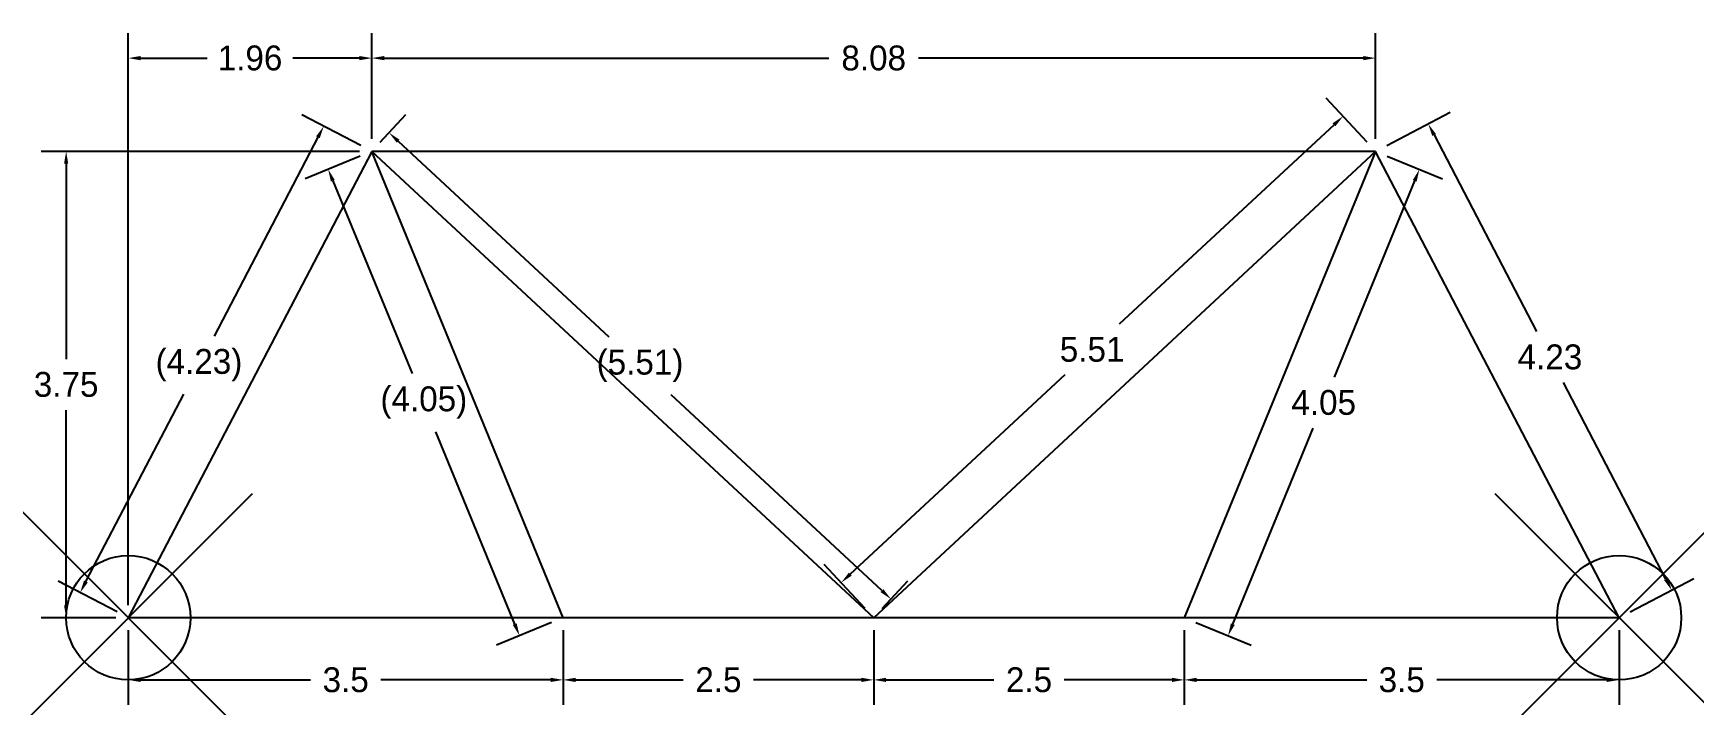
# Model space of a CAD drawing. Header units: metres. Extents: x -0.8 to 12.6, y -0.7 to 4.7.
import ezdxf

# ---------------------------------------------------------------- set-up
doc = ezdxf.new("R2010")
doc.units = ezdxf.units.M
doc.header["$PDMODE"] = 35
doc.styles.get("Standard").update_dxf_attribs({"font": 'GOTHIC.TTF'})
doc.dimstyles.get("Standard").update_dxf_attribs({"dimtxt": 2.5, "dimasz": 2.5, "dimexe": 1.25, "dimexo": 0.625, "dimtad": 1, "dimdec": 0, "dimcen": 2.5, "dimazin": 3, "dimtfac": 1, "dimtmove": 0, "dimatfit": 3})

# ---------------------------------------------------------------- blocks, each defined once
blk = doc.blocks.new('*D0')
at = {"color": 0, "lineweight": -2, "transparency": 16777216}
for p, q in [((0, -0.1), (0, -0.7)), ((3.5, -0.1), (3.5, -0.7)), ((0.1, -0.5), (1.468, -0.5)), ((3.4, -0.5), (2.032, -0.5))]:
    blk.add_line(p, q, dxfattribs=at)
at = {"color": 0, "transparency": 16777216}
for points in [[(0.1, -0.483), (0.1, -0.517), (0, -0.5)], [(3.4, -0.483), (3.4, -0.517), (3.5, -0.5)]]:
    blk.add_solid(points, dxfattribs=at)
at = {"layer": 'Defpoints', "color": 0, "transparency": 16777216}
for p in [(0, 0), (3.5, 0), (0, -0.5)]:
    blk.add_point(p, dxfattribs=at)
at = {"color": 0, "transparency": 16777216, "insert": (1.75, -0.5), "char_height": 0.2, "attachment_point": 5}
blk.add_mtext('3.5', dxfattribs=at)
blk = doc.blocks.new('*D1')
at = {"color": 0, "lineweight": -2, "transparency": 16777216}
for p, q in [((3.5, -0.1), (3.5, -0.7)), ((6, -0.1), (6, -0.7)), ((3.6, -0.5), (4.467, -0.5)), ((5.9, -0.5), (5.033, -0.5))]:
    blk.add_line(p, q, dxfattribs=at)
at = {"color": 0, "transparency": 16777216}
for points in [[(3.6, -0.483), (3.6, -0.517), (3.5, -0.5)], [(5.9, -0.483), (5.9, -0.517), (6, -0.5)]]:
    blk.add_solid(points, dxfattribs=at)
at = {"layer": 'Defpoints', "color": 0, "transparency": 16777216}
for p in [(3.5, 0), (6, 0), (3.5, -0.5)]:
    blk.add_point(p, dxfattribs=at)
at = {"color": 0, "transparency": 16777216, "insert": (4.75, -0.5), "char_height": 0.2, "attachment_point": 5}
blk.add_mtext('2.5', dxfattribs=at)
blk = doc.blocks.new('*D2')
at = {"color": 0, "lineweight": -2, "transparency": 16777216}
for p, q in [((6, -0.1), (6, -0.7)), ((8.5, -0.1), (8.5, -0.7)), ((6.1, -0.5), (6.967, -0.5)), ((8.4, -0.5), (7.533, -0.5))]:
    blk.add_line(p, q, dxfattribs=at)
at = {"color": 0, "transparency": 16777216}
for points in [[(6.1, -0.483), (6.1, -0.517), (6, -0.5)], [(8.4, -0.483), (8.4, -0.517), (8.5, -0.5)]]:
    blk.add_solid(points, dxfattribs=at)
at = {"layer": 'Defpoints', "color": 0, "transparency": 16777216}
for p in [(6, 0), (8.5, 0), (6, -0.5)]:
    blk.add_point(p, dxfattribs=at)
at = {"color": 0, "transparency": 16777216, "insert": (7.25, -0.5), "char_height": 0.2, "attachment_point": 5}
blk.add_mtext('2.5', dxfattribs=at)
blk = doc.blocks.new('*D3')
at = {"color": 0, "lineweight": -2, "transparency": 16777216}
for p, q in [((8.5, -0.1), (8.5, -0.7)), ((12, -0.1), (12, -0.7)), ((8.6, -0.5), (9.968, -0.5)), ((11.9, -0.5), (10.532, -0.5))]:
    blk.add_line(p, q, dxfattribs=at)
at = {"color": 0, "transparency": 16777216}
for points in [[(8.6, -0.483), (8.6, -0.517), (8.5, -0.5)], [(11.9, -0.483), (11.9, -0.517), (12, -0.5)]]:
    blk.add_solid(points, dxfattribs=at)
at = {"layer": 'Defpoints', "color": 0, "transparency": 16777216}
for p in [(8.5, 0), (12, 0), (8.5, -0.5)]:
    blk.add_point(p, dxfattribs=at)
at = {"color": 0, "transparency": 16777216, "insert": (10.25, -0.5), "char_height": 0.2, "attachment_point": 5}
blk.add_mtext('3.5', dxfattribs=at)
blk = doc.blocks.new('*D4')
at = {"color": 0, "lineweight": -2, "transparency": 16777216}
for p, q in [((1.86, 3.75), (-0.7, 3.75)), ((-0.5, 3.65), (-0.5, 2.08)), ((-0.5, 0.1), (-0.5, 1.67)), ((-0.1, 0), (-0.7, 0))]:
    blk.add_line(p, q, dxfattribs=at)
at = {"color": 0, "transparency": 16777216}
for points in [[(-0.517, 3.65), (-0.483, 3.65), (-0.5, 3.75)], [(-0.517, 0.1), (-0.483, 0.1), (-0.5, 0)]]:
    blk.add_solid(points, dxfattribs=at)
at = {"layer": 'Defpoints', "color": 0, "transparency": 16777216}
for p in [(-0.5, 3.75), (1.96, 3.75), (0, 0)]:
    blk.add_point(p, dxfattribs=at)
at = {"color": 0, "transparency": 16777216, "insert": (-0.5, 1.875), "char_height": 0.2, "attachment_point": 5}
blk.add_mtext('3.75', dxfattribs=at)
blk = doc.blocks.new('*D5')
at = {"color": 0, "lineweight": -2, "transparency": 16777216}
for p, q in [((0, 0.1), (0, 4.7)), ((1.96, 3.85), (1.96, 4.7)), ((0.1, 4.5), (0.636, 4.5)), ((1.86, 4.5), (1.324, 4.5))]:
    blk.add_line(p, q, dxfattribs=at)
at = {"color": 0, "transparency": 16777216}
for points in [[(0.1, 4.517), (0.1, 4.483), (0, 4.5)], [(1.86, 4.517), (1.86, 4.483), (1.96, 4.5)]]:
    blk.add_solid(points, dxfattribs=at)
at = {"layer": 'Defpoints', "color": 0, "transparency": 16777216}
for p in [(0, 4.5), (1.96, 3.75), (0, 0)]:
    blk.add_point(p, dxfattribs=at)
at = {"color": 0, "transparency": 16777216, "insert": (0.98, 4.5), "char_height": 0.2, "attachment_point": 5}
blk.add_mtext('1.96', dxfattribs=at)
blk = doc.blocks.new('*D6')
at = {"color": 0, "lineweight": -2, "transparency": 16777216}
for p, q in [((1.96, 3.85), (1.96, 4.7)), ((10.04, 3.85), (10.04, 4.7)), ((2.06, 4.5), (5.639, 4.5)), ((9.94, 4.5), (6.361, 4.5))]:
    blk.add_line(p, q, dxfattribs=at)
at = {"color": 0, "transparency": 16777216}
for points in [[(2.06, 4.517), (2.06, 4.483), (1.96, 4.5)], [(9.94, 4.517), (9.94, 4.483), (10.04, 4.5)]]:
    blk.add_solid(points, dxfattribs=at)
at = {"layer": 'Defpoints', "color": 0, "transparency": 16777216}
for p in [(10.04, 4.5), (1.96, 3.75), (10.04, 3.75)]:
    blk.add_point(p, dxfattribs=at)
at = {"color": 0, "transparency": 16777216, "insert": (6, 4.5), "char_height": 0.2, "attachment_point": 5}
blk.add_mtext('8.08', dxfattribs=at)
blk = doc.blocks.new('*D7')
at = {"color": 0, "lineweight": -2, "transparency": 16777216}
for p, q in [((1.871, 3.796), (1.396, 4.045)), ((1.527, 3.864), (0.691, 2.264)), ((-0.341, 0.291), (0.447, 1.798)), ((-0.089, 0.046), (-0.564, 0.295))]:
    blk.add_line(p, q, dxfattribs=at)
at = {"color": 0, "transparency": 16777216}
for points in [[(1.512, 3.871), (1.541, 3.856), (1.573, 3.952)], [(-0.356, 0.299), (-0.326, 0.283), (-0.387, 0.202)]]:
    blk.add_solid(points, dxfattribs=at)
at = {"layer": 'Defpoints', "color": 0, "transparency": 16777216}
for p in [(1.96, 3.75), (-0.387, 0.202), (0, 0)]:
    blk.add_point(p, dxfattribs=at)
at = {"color": 0, "transparency": 16777216, "insert": (0.569, 2.031), "char_height": 0.2, "attachment_point": 5}
blk.add_mtext('(4.23)', dxfattribs=at)
blk = doc.blocks.new('*D8')
at = {"color": 0, "lineweight": -2, "transparency": 16777216}
for p, q in [((1.867, 3.712), (1.424, 3.53)), ((1.647, 3.513), (2.284, 1.963)), ((3.111, -0.052), (2.475, 1.496)), ((3.407, -0.038), (2.964, -0.22))]:
    blk.add_line(p, q, dxfattribs=at)
at = {"color": 0, "transparency": 16777216}
for points in [[(1.662, 3.52), (1.631, 3.507), (1.609, 3.606)], [(3.126, -0.045), (3.095, -0.058), (3.149, -0.144)]]:
    blk.add_solid(points, dxfattribs=at)
at = {"layer": 'Defpoints', "color": 0, "transparency": 16777216}
for p in [(1.96, 3.75), (1.609, 3.606), (3.5, 0)]:
    blk.add_point(p, dxfattribs=at)
at = {"color": 0, "transparency": 16777216, "insert": (2.379, 1.73), "char_height": 0.2, "attachment_point": 5}
blk.add_mtext('(4.05)', dxfattribs=at)
blk = doc.blocks.new('*D9')
at = {"color": 0, "lineweight": -2, "transparency": 16777216}
for p, q in [((2.028, 3.823), (2.235, 4.047)), ((2.173, 3.832), (3.868, 2.258)), ((6.066, 0.218), (4.371, 1.792)), ((6.068, 0.073), (6.275, 0.297))]:
    blk.add_line(p, q, dxfattribs=at)
at = {"color": 0, "transparency": 16777216}
for points in [[(2.184, 3.844), (2.161, 3.82), (2.099, 3.9)], [(6.077, 0.23), (6.055, 0.206), (6.139, 0.15)]]:
    blk.add_solid(points, dxfattribs=at)
at = {"layer": 'Defpoints', "color": 0, "transparency": 16777216}
for p in [(2.099, 3.9), (1.96, 3.75), (6, 0)]:
    blk.add_point(p, dxfattribs=at)
at = {"color": 0, "transparency": 16777216, "insert": (4.119, 2.025), "char_height": 0.2, "attachment_point": 5}
blk.add_mtext('(5.51)', dxfattribs=at)
blk = doc.blocks.new('*D10')
at = {"color": 0, "lineweight": -2, "transparency": 16777216}
for p, q in [((9.972, 3.823), (9.642, 4.179)), ((9.705, 3.964), (7.976, 2.36)), ((5.811, 0.35), (7.54, 1.955)), ((5.932, 0.073), (5.602, 0.429))]:
    blk.add_line(p, q, dxfattribs=at)
at = {"color": 0, "transparency": 16777216}
for points in [[(9.693, 3.976), (9.716, 3.952), (9.778, 4.032)], [(5.8, 0.362), (5.823, 0.338), (5.738, 0.282)]]:
    blk.add_solid(points, dxfattribs=at)
at = {"layer": 'Defpoints', "color": 0, "transparency": 16777216}
for p in [(10.04, 3.75), (5.738, 0.282), (6, 0)]:
    blk.add_point(p, dxfattribs=at)
at = {"color": 0, "transparency": 16777216, "insert": (7.758, 2.157), "char_height": 0.2, "attachment_point": 5}
blk.add_mtext('5.51', dxfattribs=at)
blk = doc.blocks.new('*D11')
at = {"color": 0, "lineweight": -2, "transparency": 16777216}
for p, q in [((10.133, 3.712), (10.577, 3.529)), ((10.354, 3.513), (9.706, 1.935)), ((8.89, -0.052), (9.538, 1.525)), ((8.593, -0.038), (9.037, -0.221))]:
    blk.add_line(p, q, dxfattribs=at)
at = {"color": 0, "transparency": 16777216}
for points in [[(10.339, 3.519), (10.37, 3.507), (10.392, 3.605)], [(8.875, -0.046), (8.906, -0.058), (8.852, -0.145)]]:
    blk.add_solid(points, dxfattribs=at)
at = {"layer": 'Defpoints', "color": 0, "transparency": 16777216}
for p in [(10.04, 3.75), (8.5, 0), (8.852, -0.145)]:
    blk.add_point(p, dxfattribs=at)
at = {"color": 0, "transparency": 16777216, "insert": (9.622, 1.73), "char_height": 0.2, "attachment_point": 5}
blk.add_mtext('4.05', dxfattribs=at)
blk = doc.blocks.new('*D12')
at = {"color": 0, "lineweight": -2, "transparency": 16777216}
for p, q in [((10.129, 3.796), (10.641, 4.064)), ((10.51, 3.883), (11.336, 2.301)), ((12.377, 0.31), (11.551, 1.891)), ((12.089, 0.046), (12.601, 0.314))]:
    blk.add_line(p, q, dxfattribs=at)
at = {"color": 0, "transparency": 16777216}
for points in [[(10.525, 3.89), (10.495, 3.875), (10.463, 3.971)], [(12.392, 0.318), (12.362, 0.302), (12.423, 0.221)]]:
    blk.add_solid(points, dxfattribs=at)
at = {"layer": 'Defpoints', "color": 0, "transparency": 16777216}
for p in [(10.463, 3.971), (10.04, 3.75), (12, 0)]:
    blk.add_point(p, dxfattribs=at)
at = {"color": 0, "transparency": 16777216, "insert": (11.443, 2.096), "char_height": 0.2, "attachment_point": 5}
blk.add_mtext('4.23', dxfattribs=at)

msp = doc.modelspace()

# ---------------------------------------------------------------- linework, layer by layer
at = {"linetype": 'Continuous'}
for p, q in [((1.96, 3.75), (0, 0)), ((3.5, 0), (1.96, 3.75)), ((6, 0), (1.96, 3.75)), ((10.04, 3.75), (1.96, 3.75)), ((10.04, 3.75), (6, 0)), ((10.04, 3.75), (8.5, 0)), ((12, 0), (10.04, 3.75)), ((3.5, 0), (0, 0)), ((6, 0), (3.5, 0)), ((8.5, 0), (6, 0)), ((12, 0), (8.5, 0))]:
    msp.add_line(p, q, dxfattribs=at)
for p in [(0, 0), (12, 0)]:
    msp.add_point(p)

# ---------------------------------------------------------------- dimensions: what is measured, and where the dimension line sits
for base, p1, p2, picture, middle in [((0, 4.5), (1.96, 3.75), (0, 0), '*D5', (0.98, 4.5)), ((10.04, 4.5), (1.96, 3.75), (10.04, 3.75), '*D6', (6, 4.5)), ((0, -0.5), (3.5, 0), (0, 0), '*D0', (1.75, -0.5)), ((3.5, -0.5), (6, 0), (3.5, 0), '*D1', (4.75, -0.5)), ((6, -0.5), (8.5, 0), (6, 0), '*D2', (7.25, -0.5)), ((8.5, -0.5), (12, 0), (8.5, 0), '*D3', (10.25, -0.5))]:
    dim = msp.add_linear_dim(base=base, p1=p1, p2=p2, dimstyle='Standard', override={"dimtxt": 0.2, "dimasz": 0.1, "dimexe": 0.2, "dimexo": 0.1, "dimgap": 0.1, "dimtad": 0, "dimtih": 1, "dimtoh": 1, "dimdec": 2, "dimdsep": 46, "dimtxsty": 'Standard', "dimcen": 0.1, "dimfxl": 1})
    dim.commit()
    dim.dimension.update_dxf_attribs({"geometry": picture, "text_midpoint": middle})
for p1, p2, distance, picture, middle in [((10.04, 3.75), (6, 0), -0.385, '*D10', (7.758, 2.157)), ((12, 0), (10.04, 3.75), -0.478, '*D12', (11.443, 2.096)), ((10.04, 3.75), (8.5, 0), 0.381, '*D11', (9.622, 1.73))]:
    dim = msp.add_aligned_dim(p1=p1, p2=p2, distance=distance, dimstyle='Standard', override={"dimtxt": 0.2, "dimasz": 0.1, "dimexe": 0.2, "dimexo": 0.1, "dimgap": 0.1, "dimtad": 0, "dimtih": 1, "dimtoh": 1, "dimdec": 2, "dimdsep": 46, "dimtxsty": 'Standard', "dimcen": 0.1, "dimfxl": 1})
    dim.commit()
    dim.dimension.update_dxf_attribs({"geometry": picture, "text_midpoint": middle})
for base, p1, p2, angle, picture, middle in [((-0.387, 0.202), (1.96, 3.75), (0, 0), 242.4054, '*D7', (0.569, 2.031)), ((1.609, 3.606), (3.5, 0), (1.96, 3.75), 112.3263, '*D8', (2.379, 1.73))]:
    dim = msp.add_linear_dim(base=base, p1=p1, p2=p2, angle=angle, text='(<>)', dimstyle='Standard', override={"dimtxt": 0.2, "dimasz": 0.1, "dimexe": 0.2, "dimexo": 0.1, "dimgap": 0.1, "dimtad": 0, "dimtih": 1, "dimtoh": 1, "dimdec": 2, "dimdsep": 46, "dimtxsty": 'Standard', "dimcen": 0.1, "dimfxl": 1})
    dim.commit()
    dim.dimension.update_dxf_attribs({"geometry": picture, "text_midpoint": middle, "dimtype": 161})
dim = msp.add_aligned_dim(p1=(6, 0), p2=(1.96, 3.75), distance=-0.205, text='(<>)', dimstyle='Standard', override={"dimtxt": 0.2, "dimasz": 0.1, "dimexe": 0.2, "dimexo": 0.1, "dimgap": 0.1, "dimtad": 0, "dimtih": 1, "dimtoh": 1, "dimdec": 2, "dimdsep": 46, "dimtxsty": 'Standard', "dimcen": 0.1, "dimfxl": 1})
dim.commit()
dim.dimension.update_dxf_attribs({"geometry": '*D9', "text_midpoint": (4.119, 2.025)})
dim = msp.add_linear_dim(base=(-0.5, 3.75), p1=(0, 0), p2=(1.96, 3.75), angle=90, dimstyle='Standard', override={"dimtxt": 0.2, "dimasz": 0.1, "dimexe": 0.2, "dimexo": 0.1, "dimgap": 0.1, "dimtad": 0, "dimtih": 1, "dimtoh": 1, "dimdec": 2, "dimdsep": 46, "dimtxsty": 'Standard', "dimcen": 0.1, "dimfxl": 1})
dim.commit()
dim.dimension.update_dxf_attribs({"geometry": '*D4', "text_midpoint": (-0.5, 1.875)})

doc.saveas('drawing.dxf')
